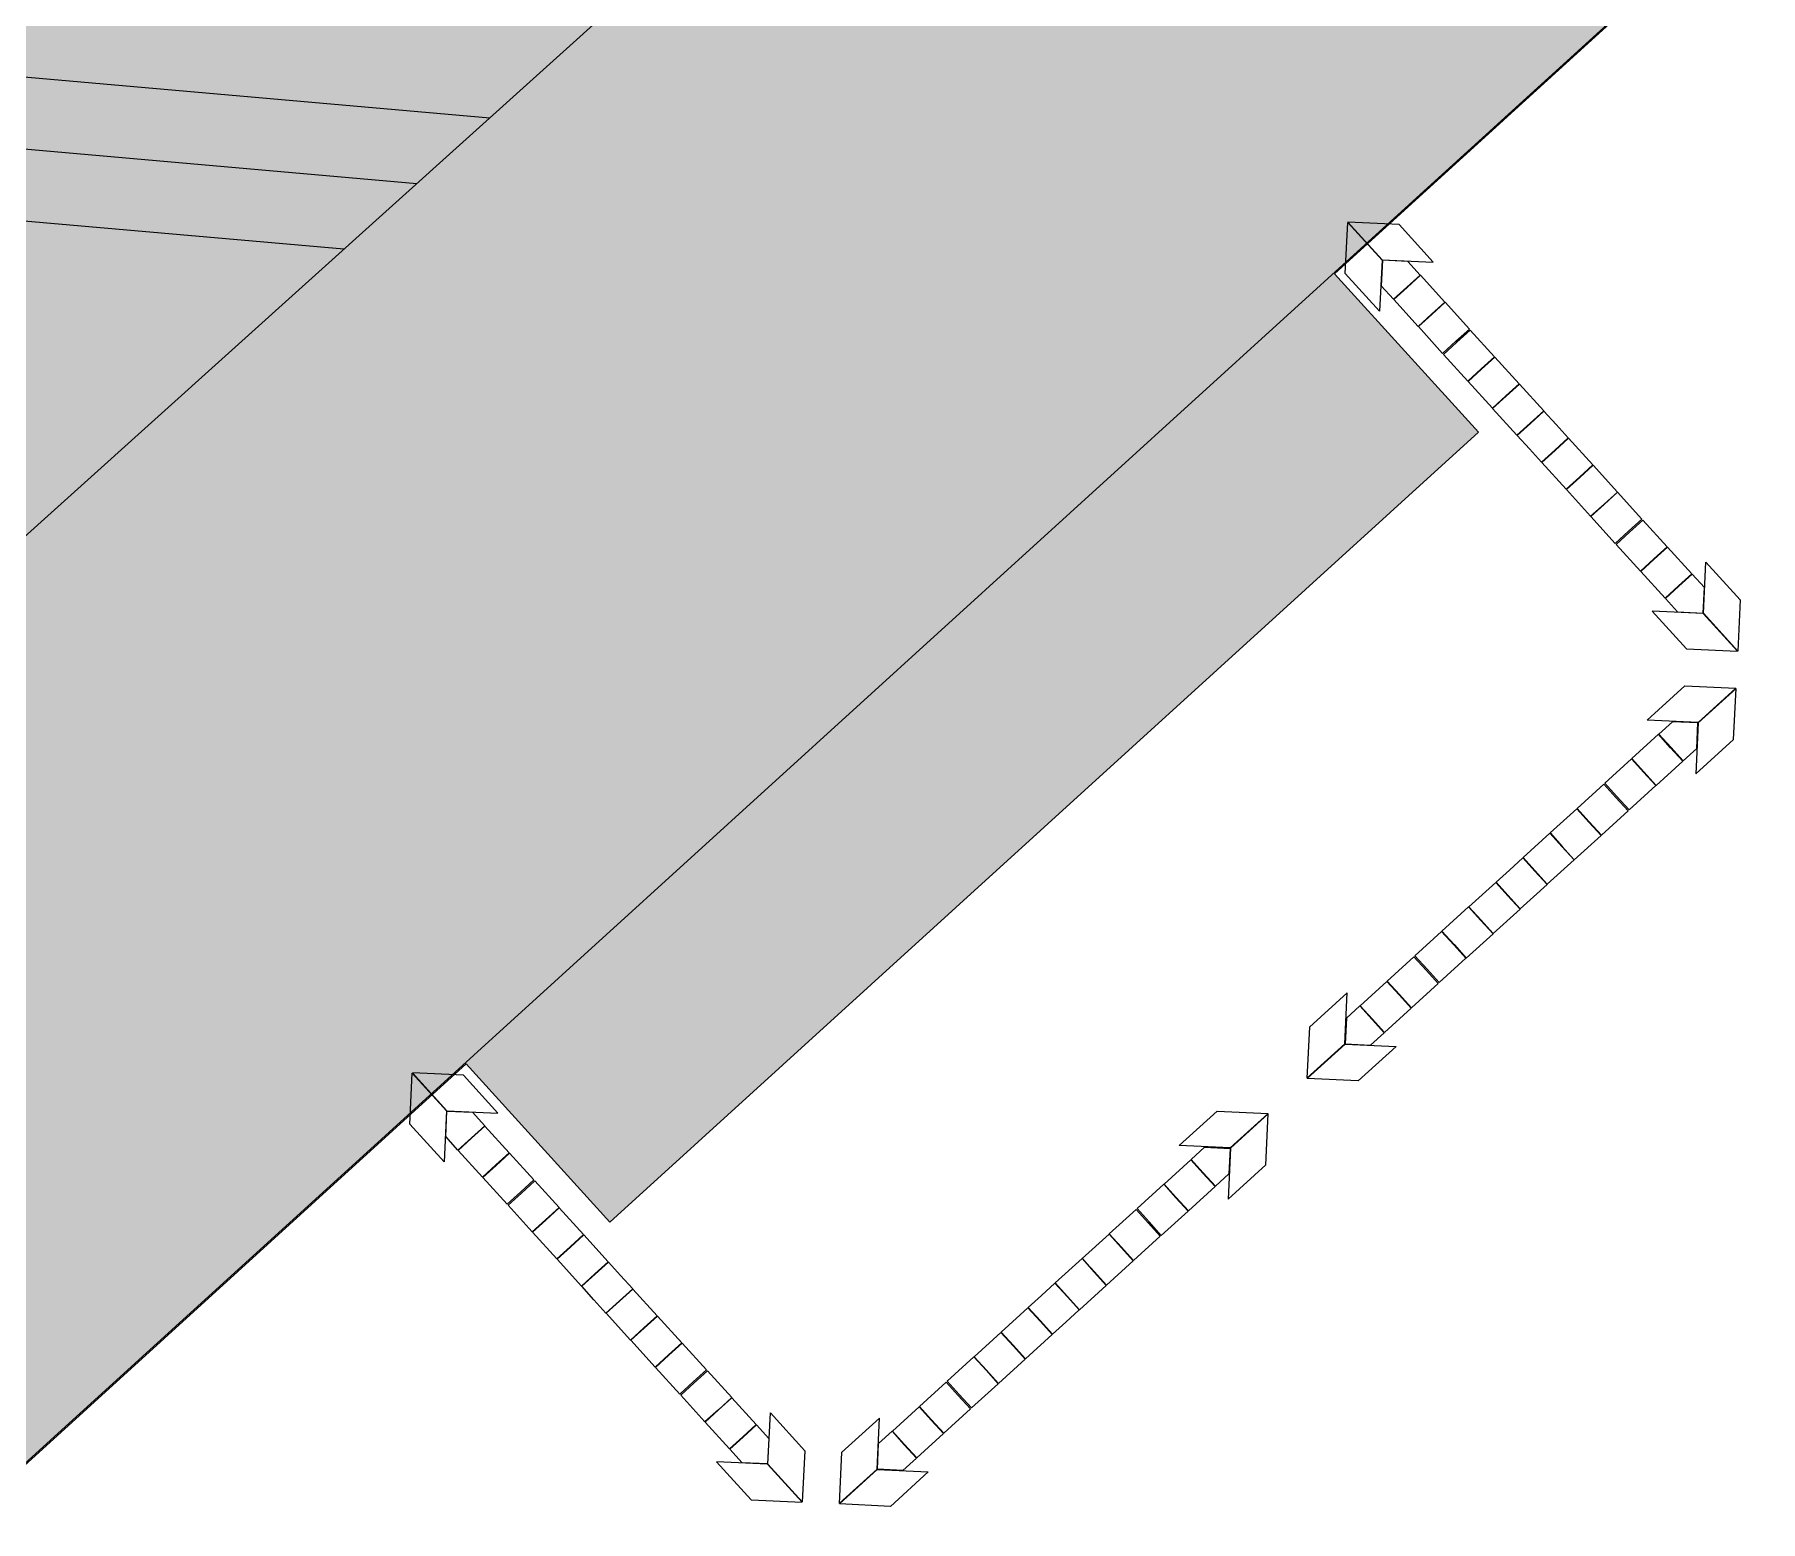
# Model space of a CAD drawing. Header units: inches. Extents: x 733725 to 1472938, y 4017711 to 8040520.
# Drawn here: x 734629.25 to 734648.36, y 4019177.24 to 4019193.7 of the extents above; entities that cross this region are included whole.
import ezdxf

# ---------------------------------------------------------------- set-up
doc = ezdxf.new("R2010")
doc.units = ezdxf.units.IN
doc.header["$MEASUREMENT"] = 0
for name, color, linetype, lineweight in [('H-HARAM2', 123, 'Continuous', 5), ('H-HARAM3', 123, 'Continuous', 5), ('H-MAFSALL', 31, 'Continuous', 13)]:
    doc.layers.add(name, color=color, linetype=linetype, lineweight=lineweight)
pattern_1 = [(354.99999998, (-0.961, 0.33), (0.553438968, 6.325836333), []), (354.99999998, (-0.892, 1.121), (0.553438968, 6.325836333), []), (354.99999998, (-0.823, 1.9117), (0.553438968, 6.325836333), [])]

msp = doc.modelspace()

# ---------------------------------------------------------------- hatches: boundary and pattern name
at = {"layer": 'H-HARAM2'}
h = msp.add_hatch(dxfattribs=at)
h.set_pattern_fill('PLAST', color=256, angle=-5, style=0)
h.set_pattern_definition(pattern_1)
edge = h.paths.add_edge_path()
edge.add_line((734632.731, 4019098.943), (734586.621, 4019149.885))
edge.add_line((734586.621, 4019149.885), (734697.208, 4019249.401))
edge.add_line((734697.208, 4019249.401), (734656.636, 4019294.307))
edge.add_line((734656.636, 4019294.307), (734612.593, 4019254.265))
edge.add_arc((734584.783, 4019246.201), 28.955, -31.0677, 16.1711, ccw=False)
edge.add_line((734609.585, 4019231.259), (734630.186, 4019208.599))
edge.add_line((734630.186, 4019208.599), (734617.904, 4019197.432))
edge.add_line((734617.904, 4019197.432), (734597.303, 4019220.092))
edge.add_arc((734584.783, 4019246.201), 28.955, 248.3791, 295.6179, ccw=False)
edge.add_line((734574.114, 4019219.283), (734521.152, 4019171.133))
edge.add_line((734521.152, 4019171.133), (734519.735, 4019155.04))
edge.add_line((734519.735, 4019155.04), (734510.13, 4019146.749))
edge.add_line((734510.13, 4019146.749), (734509.618, 4019135.985))
edge.add_line((734509.618, 4019135.985), (734511.003, 4019134.453))
edge.add_line((734511.003, 4019134.453), (734515.932, 4019129.031))
edge.add_line((734515.932, 4019129.031), (734518.495, 4019128.91))
edge.add_line((734518.495, 4019128.91), (734518.371, 4019126.305))
edge.add_line((734518.371, 4019126.305), (734518.431, 4019126.238))
edge.add_line((734518.431, 4019126.238), (734518.193, 4019121.231))
edge.add_line((734518.193, 4019121.231), (734532.114, 4019121.216))
edge.add_line((734532.114, 4019121.216), (734533.331, 4019119.845))
edge.add_line((734533.331, 4019119.845), (734566.504, 4019083.356))
edge.add_line((734566.504, 4019083.356), (734585.293, 4019100.438))
edge.add_line((734585.293, 4019100.438), (734607.504, 4019076.008))
edge.add_line((734607.504, 4019076.008), (734632.731, 4019098.943))
h = msp.add_hatch(dxfattribs=at)
h.set_pattern_fill('PLAST', color=256, angle=-5, style=0)
h.set_pattern_definition(pattern_1)
edge = h.paths.add_edge_path()
edge.add_line((734632.731, 4019098.943), (734586.621, 4019149.885))
edge.add_line((734586.621, 4019149.885), (734697.208, 4019249.401))
edge.add_line((734697.208, 4019249.401), (734656.636, 4019294.307))
edge.add_line((734656.636, 4019294.307), (734612.593, 4019254.265))
edge.add_arc((734584.783, 4019246.201), 28.955, -31.0677, 16.1711, ccw=False)
edge.add_line((734609.585, 4019231.259), (734630.186, 4019208.599))
edge.add_line((734630.186, 4019208.599), (734617.904, 4019197.432))
edge.add_line((734617.904, 4019197.432), (734597.303, 4019220.092))
edge.add_arc((734584.783, 4019246.201), 28.955, 248.3791, 295.6179, ccw=False)
edge.add_line((734574.114, 4019219.283), (734521.152, 4019171.133))
edge.add_line((734521.152, 4019171.133), (734519.735, 4019155.04))
edge.add_line((734519.735, 4019155.04), (734510.13, 4019146.749))
edge.add_line((734510.13, 4019146.749), (734509.618, 4019135.985))
edge.add_line((734509.618, 4019135.985), (734511.003, 4019134.453))
edge.add_line((734511.003, 4019134.453), (734515.932, 4019129.031))
edge.add_line((734515.932, 4019129.031), (734518.495, 4019128.91))
edge.add_line((734518.495, 4019128.91), (734518.371, 4019126.305))
edge.add_line((734518.371, 4019126.305), (734518.431, 4019126.238))
edge.add_line((734518.431, 4019126.238), (734518.193, 4019121.231))
edge.add_line((734518.193, 4019121.231), (734532.114, 4019121.216))
edge.add_line((734532.114, 4019121.216), (734533.331, 4019119.845))
edge.add_line((734533.331, 4019119.845), (734566.504, 4019083.356))
edge.add_line((734566.504, 4019083.356), (734585.293, 4019100.438))
edge.add_line((734585.293, 4019100.438), (734607.504, 4019076.008))
edge.add_line((734607.504, 4019076.008), (734632.731, 4019098.943))
at = {"layer": 'H-HARAM3'}
h = msp.add_hatch(color=256, dxfattribs=at)
h.paths.add_polyline_path([(734716.028, 4019124.161), (734715.823, 4019123.286), (734715.369, 4019121.079), (734715.2, 4019120.355), (734715.196, 4019119.642), (734715.084, 4019117.349), (734715.061, 4019116.343), (734714.999, 4019114.096), (734714.995, 4019113.1), (734714.83, 4019108.595), (734719.997, 4019102.911), (734723.331, 4019105.941), (734728.042, 4019100.759), (734723.301, 4019096.45), (734727.335, 4019092.014), (734724.671, 4019089.592), (734722.25, 4019092.256), (734720.548, 4019090.709), (734719.892, 4019091.431), (734718.14, 4019089.838), (734709.228, 4019099.64), (734711.058, 4019101.304), (734697.085, 4019116.673), (734653.138, 4019076.719), (734586.621, 4019149.885), (734621.452, 4019181.551), (734616.768, 4019186.703), (734608.767, 4019187.083), (734609.315, 4019198.591), (734613.851, 4019193.602), (734618.784, 4019198.087), (734618.537, 4019198.359), (734629.139, 4019207.998), (734629.386, 4019207.726), (734634.072, 4019211.987), (734639.991, 4019217.367), (734644.519, 4019212.386), (734691.789, 4019255.361), (734718.666, 4019225.798), (734702.541, 4019211.139), (734716.009, 4019196.325), (734717.761, 4019197.918), (734725.989, 4019188.866), (734724.238, 4019187.274), (734736.868, 4019173.38), (734752.238, 4019187.353), (734754.135, 4019185.266), (734753.363, 4019184.563), (734752.978, 4019167.892), (734726.21, 4019143.557), (734723.24, 4019139.715), (734722.535, 4019138.518), (734721.585, 4019136.45), (734721.228, 4019135.539), (734720.28, 4019133.515), (734719.872, 4019132.601), (734718.928, 4019130.561), (734718.538, 4019129.699), (734717.593, 4019127.641), (734717.164, 4019126.695), (734716.239, 4019124.643)])
h.paths.add_polyline_path([(734602.217, 4019153.389), (734601.82, 4019145.056), (734621.325, 4019123.602), (734623.077, 4019125.194), (734631.82, 4019115.577), (734630.068, 4019113.984), (734649.573, 4019092.53), (734657.906, 4019092.134), (734689.717, 4019121.054), (734688.124, 4019122.806), (734697.742, 4019131.55), (734699.334, 4019129.798), (734731.145, 4019158.718), (734731.542, 4019167.051), (734712.037, 4019188.506), (734710.285, 4019186.913), (734701.542, 4019196.53), (734703.294, 4019198.123), (734683.789, 4019219.577), (734675.456, 4019219.973), (734643.645, 4019191.053), (734645.238, 4019189.301), (734635.621, 4019180.557), (734634.028, 4019182.309)], flags=16)
h = msp.add_hatch(color=256, dxfattribs=at)
h.paths.add_polyline_path([(734716.028, 4019124.161), (734715.823, 4019123.286), (734715.369, 4019121.079), (734715.2, 4019120.355), (734715.196, 4019119.642), (734715.084, 4019117.349), (734715.061, 4019116.343), (734714.999, 4019114.096), (734714.995, 4019113.1), (734714.83, 4019108.595), (734719.997, 4019102.911), (734723.331, 4019105.941), (734728.042, 4019100.759), (734723.301, 4019096.45), (734727.335, 4019092.014), (734724.671, 4019089.592), (734722.25, 4019092.256), (734720.548, 4019090.709), (734719.892, 4019091.431), (734718.14, 4019089.838), (734709.228, 4019099.64), (734711.058, 4019101.304), (734697.085, 4019116.673), (734653.138, 4019076.719), (734586.621, 4019149.885), (734621.452, 4019181.551), (734616.768, 4019186.703), (734608.767, 4019187.083), (734609.315, 4019198.591), (734613.851, 4019193.602), (734618.784, 4019198.087), (734618.537, 4019198.359), (734629.139, 4019207.998), (734629.386, 4019207.726), (734634.072, 4019211.987), (734639.991, 4019217.367), (734644.519, 4019212.386), (734691.789, 4019255.361), (734718.666, 4019225.798), (734702.541, 4019211.139), (734716.009, 4019196.325), (734717.761, 4019197.918), (734725.989, 4019188.866), (734724.238, 4019187.274), (734736.868, 4019173.38), (734752.238, 4019187.353), (734754.135, 4019185.266), (734753.363, 4019184.563), (734752.978, 4019167.892), (734726.21, 4019143.557), (734723.24, 4019139.715), (734722.535, 4019138.518), (734721.585, 4019136.45), (734721.228, 4019135.539), (734720.28, 4019133.515), (734719.872, 4019132.601), (734718.928, 4019130.561), (734718.538, 4019129.699), (734717.593, 4019127.641), (734717.164, 4019126.695), (734716.239, 4019124.643)])
h.paths.add_polyline_path([(734602.217, 4019153.389), (734601.82, 4019145.056), (734621.325, 4019123.602), (734623.077, 4019125.194), (734631.82, 4019115.577), (734630.068, 4019113.984), (734649.573, 4019092.53), (734657.906, 4019092.134), (734689.717, 4019121.054), (734688.124, 4019122.806), (734697.742, 4019131.55), (734699.334, 4019129.798), (734731.145, 4019158.718), (734731.542, 4019167.051), (734712.037, 4019188.506), (734710.285, 4019186.913), (734701.542, 4019196.53), (734703.294, 4019198.123), (734683.789, 4019219.577), (734675.456, 4019219.973), (734643.645, 4019191.053), (734645.238, 4019189.301), (734635.621, 4019180.557), (734634.028, 4019182.309)], flags=16)
at = {"layer": 'H-MAFSALL'}
h = msp.add_hatch(dxfattribs=at)
h.set_pattern_fill('ANGLE', color=256, scale=0.3, angle=45, style=0)
h.set_pattern_definition([(44.999999983, (-0.0012, 0.0002), (-1.4817422595, 1.4817422604), [1.524, -0.5715]), (134.999999983, (-0.0012, 0.0002), (-1.4817422604, -1.4817422595), [1.524, -0.5715])])
edge = h.paths.add_edge_path(flags=16)
edge.add_arc((734483.445, 4019138.19), 8, -50, 310)
edge = h.paths.add_edge_path(flags=16)
edge.add_arc((735041.69, 4018744.78), 5, 130, 310)
edge.add_arc((735041.69, 4018744.78), 5, -50, 130)
edge = h.paths.add_edge_path(flags=16)
edge.add_arc((734929.449, 4018650.032), 10, 307.1029, 310)
edge.add_line((734935.877, 4018642.372), (734935.481, 4018642.057))
edge = h.paths.add_edge_path(flags=16)
edge.add_arc((734448.304, 4018988.959), 5, -50, 310)
edge = h.paths.add_edge_path(flags=16)
edge.add_arc((734929.449, 4018650.032), 10, -50, 310)
edge = h.paths.add_edge_path()
edge.add_line((734470.495, 4018819.804), (734535.003, 4018852.189))
edge.add_line((734535.003, 4018852.189), (734535.003, 4018852.189))
edge.add_line((734535.003, 4018852.189), (734572.914, 4018810.916))
edge.add_arc((734615.714, 4018815.067), 43, 185.5397, 259.5981)
edge.add_line((734607.95, 4018772.774), (734656.259, 4018720.181))
edge.add_line((734656.259, 4018720.181), (734681.017, 4018702.881))
edge.add_line((734681.017, 4018702.881), (734689.467, 4018687.669))
edge.add_line((734689.467, 4018687.669), (734694.857, 4018680.12))
edge.add_line((734694.857, 4018680.12), (734719.321, 4018651.346))
edge.add_line((734719.321, 4018651.346), (734735.321, 4018631.946))
edge.add_line((734735.321, 4018631.946), (734738.811, 4018624.304))
edge.add_line((734738.811, 4018624.304), (734748.26, 4018603.512))
edge.add_line((734748.26, 4018603.512), (734747.516, 4018601.656))
edge.add_arc((734785.506, 4018511.871), 97.491, 107.72929, 112.93457, ccw=False)
edge.add_arc((734656.551, 4018541.881), 117.492, 25.08126, 32.34036, ccw=False)
edge.add_line((734762.964, 4018591.686), (734809.18, 4018581.942))
edge.add_line((734809.18, 4018581.942), (734866.219, 4018571.729))
edge.add_line((734866.219, 4018571.729), (734867.898, 4018578.513))
edge.add_line((734867.898, 4018578.513), (734907.725, 4018615.005))
edge.add_line((734907.725, 4018615.005), (734912.431, 4018609.829))
edge.add_line((734912.431, 4018609.829), (734975.64, 4018667.103))
edge.add_line((734975.64, 4018667.103), (734970.981, 4018672.229))
edge.add_line((734970.981, 4018672.229), (735032.04, 4018727.74))
edge.add_line((735032.04, 4018727.74), (735037.306, 4018722.006))
edge.add_line((735037.306, 4018722.006), (735052.413, 4018735.663))
edge.add_line((735052.413, 4018735.663), (735059.338, 4018741.922))
edge.add_line((735059.338, 4018741.922), (735066.401, 4018748.341))
edge.add_line((735066.401, 4018748.341), (735061.106, 4018754.165))
edge.add_line((735061.106, 4018754.165), (735117.118, 4018805.091))
edge.add_line((735117.118, 4018805.091), (735104.817, 4018818.622))
edge.add_line((735104.817, 4018818.622), (734958.677, 4018685.762))
edge.add_line((734958.677, 4018685.762), (734951.519, 4018693.635))
edge.add_line((734951.519, 4018693.635), (734933.872, 4018677.591))
edge.add_line((734933.872, 4018677.591), (734905.385, 4018651.693))
edge.add_line((734905.385, 4018651.693), (734888.108, 4018635.985))
edge.add_line((734888.108, 4018635.985), (734892.767, 4018630.86))
edge.add_line((734892.767, 4018630.86), (734854.667, 4018596.221))
edge.add_line((734854.667, 4018596.221), (734784.293, 4018608.823))
edge.add_arc((734788.7, 4018633.431), 25, 217.1653, 259.8479, ccw=False)
edge.add_line((734768.777, 4018618.328), (734704.047, 4018703.715))
edge.add_line((734704.047, 4018703.715), (734708.534, 4018710.947))
edge.add_line((734708.534, 4018710.947), (734700.207, 4018716.114))
edge.add_line((734700.207, 4018716.114), (734704.039, 4018722.289))
edge.add_line((734704.039, 4018722.289), (734698.091, 4018725.98))
edge.add_line((734698.091, 4018725.98), (734702.273, 4018732.721))
edge.add_line((734702.273, 4018732.721), (734702.336, 4018732.679))
edge.add_arc((734708.117, 4018741.415), 10.475, 236.5024, 314.0512)
edge.add_line((734715.401, 4018733.886), (734717.159, 4018735.485))
edge.add_line((734717.159, 4018735.485), (734722.231, 4018740.095))
edge.add_line((734722.231, 4018740.095), (734720.065, 4018742.478))
edge.add_line((734720.065, 4018742.478), (734726.132, 4018747.994))
edge.add_line((734726.132, 4018747.994), (734719.41, 4018755.387))
edge.add_line((734719.41, 4018755.387), (734713.218, 4018749.758))
edge.add_line((734713.218, 4018749.758), (734710.291, 4018752.978))
edge.add_line((734710.291, 4018752.978), (734716.483, 4018758.607))
edge.add_line((734716.483, 4018758.607), (734709.759, 4018766.003))
edge.add_line((734709.759, 4018766.003), (734703.567, 4018760.373))
edge.add_line((734703.567, 4018760.373), (734700.64, 4018763.593))
edge.add_line((734700.64, 4018763.593), (734706.832, 4018769.222))
edge.add_line((734706.832, 4018769.222), (734700.111, 4018776.616))
edge.add_line((734700.111, 4018776.616), (734694.4, 4018771.424))
edge.add_line((734694.4, 4018771.424), (734692.234, 4018773.807))
edge.add_line((734692.234, 4018773.807), (734686.631, 4018768.713))
edge.add_line((734686.631, 4018768.713), (734683.931, 4018766.258))
edge.add_arc((734691.488, 4018755.604), 13.062, 125.3471, 234.1486)
edge.add_line((734683.838, 4018745.017), (734679.674, 4018738.306))
edge.add_line((734679.674, 4018738.306), (734673.726, 4018741.996))
edge.add_line((734673.726, 4018741.996), (734673.41, 4018741.491))
edge.add_line((734673.41, 4018741.491), (734673.274, 4018741.576))
edge.add_line((734673.274, 4018741.576), (734669.424, 4018735.372))
edge.add_line((734669.424, 4018735.372), (734662.891, 4018739.425))
edge.add_line((734662.891, 4018739.425), (734661.12, 4018740.524))
edge.add_line((734661.12, 4018740.524), (734662.269, 4018742.424))
edge.add_line((734662.269, 4018742.424), (734639.091, 4018767.919))
edge.add_line((734639.091, 4018767.919), (734644.863, 4018773.166))
edge.add_line((734644.863, 4018773.166), (734641.27, 4018777.117))
edge.add_line((734641.27, 4018777.117), (734635.499, 4018771.87))
edge.add_line((734635.499, 4018771.87), (734624.539, 4018783.924))
edge.add_line((734624.539, 4018783.924), (734623.801, 4018783.25))
edge.add_line((734623.801, 4018783.25), (734611.491, 4018796.79))
edge.add_line((734611.491, 4018796.79), (734615.969, 4018800.904))
edge.add_line((734615.969, 4018800.904), (734613.206, 4018803.943))
edge.add_line((734613.206, 4018803.943), (734611.359, 4018802.264))
edge.add_line((734611.359, 4018802.264), (734611.02, 4018802.637))
edge.add_line((734611.02, 4018802.637), (734608.08, 4018802.777))
edge.add_line((734608.08, 4018802.777), (734607.708, 4018802.438))
edge.add_line((734607.708, 4018802.438), (734600.959, 4018809.861))
edge.add_line((734600.959, 4018809.861), (734601.332, 4018810.2))
edge.add_line((734601.332, 4018810.2), (734601.471, 4018813.14))
edge.add_line((734601.471, 4018813.14), (734601.133, 4018813.512))
edge.add_line((734601.133, 4018813.512), (734602.98, 4018815.191))
edge.add_line((734602.98, 4018815.191), (734600.195, 4018818.254))
edge.add_line((734600.195, 4018818.254), (734595.696, 4018814.164))
edge.add_line((734595.696, 4018814.164), (734583.386, 4018827.704))
edge.add_line((734583.386, 4018827.704), (734584.128, 4018828.375))
edge.add_line((734584.128, 4018828.375), (734573.169, 4018840.43))
edge.add_line((734573.169, 4018840.43), (734578.94, 4018845.677))
edge.add_line((734578.94, 4018845.677), (734575.348, 4018849.628))
edge.add_line((734575.348, 4018849.628), (734569.576, 4018844.381))
edge.add_line((734569.576, 4018844.381), (734546.398, 4018869.875))
edge.add_line((734546.398, 4018869.875), (734544.397, 4018868.912))
edge.add_line((734544.397, 4018868.912), (734540.057, 4018877.668))
edge.add_line((734540.057, 4018877.668), (734546.599, 4018880.911))
edge.add_line((734546.599, 4018880.911), (734546.526, 4018881.057))
edge.add_line((734546.526, 4018881.057), (734547.06, 4018881.322))
edge.add_line((734547.06, 4018881.322), (734543.952, 4018887.593))
edge.add_line((734543.952, 4018887.593), (734551.028, 4018891.101))
edge.add_arc((734562.294, 4018897.711), 13.062, 210.4016, 319.2031)
edge.add_line((734572.182, 4018889.177), (734580.485, 4018896.725))
edge.add_line((734580.485, 4018896.725), (734578.319, 4018899.107))
edge.add_line((734578.319, 4018899.107), (734584.029, 4018904.299))
edge.add_line((734584.029, 4018904.299), (734577.183, 4018911.579))
edge.add_line((734577.183, 4018911.579), (734571.116, 4018906.063))
edge.add_line((734571.116, 4018906.063), (734568.189, 4018909.283))
edge.add_line((734568.189, 4018909.283), (734574.256, 4018914.799))
edge.add_line((734574.256, 4018914.799), (734567.532, 4018922.195))
edge.add_line((734567.532, 4018922.195), (734561.465, 4018916.679))
edge.add_line((734561.465, 4018916.679), (734558.538, 4018919.898))
edge.add_line((734558.538, 4018919.898), (734564.605, 4018925.414))
edge.add_line((734564.605, 4018925.414), (734558.008, 4018932.921))
edge.add_line((734558.008, 4018932.921), (734551.941, 4018927.405))
edge.add_line((734551.941, 4018927.405), (734549.774, 4018929.787))
edge.add_line((734549.774, 4018929.787), (734542.945, 4018923.578))
edge.add_arc((734549.637, 4018915.633), 10.388, 130.1084, 208.8482)
edge.add_line((734540.538, 4018910.621), (734533.43, 4018907.097))
edge.add_line((734533.43, 4018907.097), (734530.321, 4018913.369))
edge.add_line((734530.321, 4018913.369), (734523.81, 4018910.141))
edge.add_line((734523.81, 4018910.141), (734519.422, 4018918.991))
edge.add_line((734519.422, 4018918.991), (734518.414, 4018918.49))
edge.add_line((734518.414, 4018918.49), (734483.652, 4018963.612))
edge.add_line((734483.652, 4018963.612), (734466.216, 4018986.25))
edge.add_arc((734446.342, 4018986.524), 19.876, -0.7881, 95.2465)
edge.add_line((734444.525, 4019006.316), (734441.745, 4019010.015))
edge.add_arc((734457.733, 4019022.03), 20, 159.6381, 216.9245, ccw=False)
edge.add_line((734438.983, 4019028.989), (734449.624, 4019057.661))
edge.add_arc((734468.375, 4019050.702), 20, 132.2751, 159.6381, ccw=False)
edge.add_line((734454.921, 4019065.5), (734492.174, 4019099.369))
edge.add_line((734492.174, 4019099.369), (734492.352, 4019103.094))
edge.add_line((734492.352, 4019103.094), (734518.495, 4019128.91))
edge.add_line((734518.495, 4019128.91), (734515.932, 4019129.032))
edge.add_line((734515.932, 4019129.032), (734509.618, 4019135.985))
edge.add_line((734509.618, 4019135.985), (734510.13, 4019146.749))
edge.add_line((734510.13, 4019146.749), (734519.735, 4019155.04))
edge.add_line((734519.735, 4019155.04), (734521.152, 4019171.133))
edge.add_line((734521.152, 4019171.133), (734507.472, 4019199.486))
edge.add_line((734507.472, 4019199.486), (734476.686, 4019171.099))
edge.add_line((734476.686, 4019171.099), (734472.574, 4019167.308))
edge.add_line((734472.574, 4019167.308), (734466.913, 4019162.087))
edge.add_line((734466.913, 4019162.087), (734466.392, 4019149.251))
edge.add_line((734466.392, 4019149.251), (734473.058, 4019142.023))
edge.add_line((734473.058, 4019142.023), (734470.728, 4019136.003))
edge.add_line((734470.728, 4019136.003), (734468.209, 4019122.907))
edge.add_line((734468.209, 4019122.907), (734466.607, 4019104.847))
edge.add_line((734466.607, 4019104.847), (734464.67, 4019103.328))
edge.add_line((734464.67, 4019103.328), (734460.43, 4019099.47))
edge.add_line((734460.43, 4019099.47), (734439.912, 4019080.557))
edge.add_arc((734466.972, 4019051.099), 40, 132.5703, 159.9333)
edge.add_line((734429.4, 4019064.824), (734425.787, 4019054.932))
edge.add_arc((734492.611, 4019019.499), 75.638, 152.06563, 155.27115)
edge.add_line((734423.91, 4019051.14), (734418.436, 4019034.299))
edge.add_line((734418.436, 4019034.299), (734418.393, 4019032.833))
edge.add_arc((734464.107, 4019027.499), 46.024, 173.3446, 190.8662)
edge.add_arc((734458.101, 4019026.815), 40, 191.5252, 222.5703)
edge.add_line((734428.643, 4018999.755), (734431.55, 4018996.591))
edge.add_arc((734450.637, 4018990.594), 20.007, 162.5586, 282.582)
edge.add_line((734454.995, 4018971.068), (734472.935, 4018951.538))
edge.add_line((734472.935, 4018951.538), (734489.366, 4018933.651))
edge.add_line((734489.366, 4018933.651), (734498.083, 4018916.295))
edge.add_line((734498.083, 4018916.295), (734467.009, 4018900.695))
edge.add_line((734467.009, 4018900.695), (734457.734, 4018896.038))
edge.add_line((734457.734, 4018896.038), (734446.846, 4018890.572))
edge.add_line((734446.846, 4018890.572), (734436.474, 4018885.365))
edge.add_line((734436.474, 4018885.365), (734448.8, 4018875.981))
edge.add_line((734448.8, 4018875.981), (734461.775, 4018837.145))
edge.add_line((734461.775, 4018837.145), (734470.495, 4018819.804))

# ---------------------------------------------------------------- linework, layer by layer
at = {"layer": 'H-HARAM2'}
msp.add_lwpolyline([(734612.593, 4019254.265, -0.209087), (734609.585, 4019231.259), (734630.186, 4019208.599), (734617.904, 4019197.432), (734597.303, 4019220.092, -0.209087), (734574.114, 4019219.283), (734521.152, 4019171.133), (734519.735, 4019155.04), (734510.13, 4019146.749), (734509.618, 4019135.985), (734511.003, 4019134.453), (734515.932, 4019129.031), (734518.495, 4019128.91), (734518.371, 4019126.305), (734518.431, 4019126.238), (734518.193, 4019121.231), (734532.114, 4019121.216), (734533.331, 4019119.845), (734566.504, 4019083.356), (734585.293, 4019100.438), (734607.504, 4019076.008), (734632.731, 4019098.943), (734586.621, 4019149.885), (734697.208, 4019249.401)], format="xyb", dxfattribs=at)
msp.add_lwpolyline([(734612.593, 4019254.265, -0.209087), (734609.585, 4019231.259), (734630.186, 4019208.599), (734617.904, 4019197.432), (734597.303, 4019220.092, -0.209087), (734574.114, 4019219.283), (734521.152, 4019171.133), (734519.735, 4019155.04), (734510.13, 4019146.749), (734509.618, 4019135.985), (734511.003, 4019134.453), (734515.932, 4019129.031), (734518.495, 4019128.91), (734518.371, 4019126.305), (734518.431, 4019126.238), (734518.193, 4019121.231), (734532.114, 4019121.216), (734533.331, 4019119.845), (734566.504, 4019083.356), (734585.293, 4019100.438), (734607.504, 4019076.008), (734632.731, 4019098.943), (734586.621, 4019149.885), (734697.208, 4019249.401)], format="xyb", dxfattribs=at)
at = {"layer": 'H-HARAM3'}
for points in [[(734602.193, 4019153.39), (734601.797, 4019145.056), (734622.314, 4019122.488), (734623.326, 4019123.408), (734630.053, 4019116.009), (734629.041, 4019115.089), (734649.558, 4019092.521), (734657.892, 4019092.124), (734731.145, 4019158.721), (734731.541, 4019167.055), (734683.78, 4019219.59), (734675.446, 4019219.987)], [(734602.193, 4019153.39), (734601.797, 4019145.056), (734622.314, 4019122.488), (734623.326, 4019123.408), (734630.053, 4019116.009), (734629.041, 4019115.089), (734649.558, 4019092.521), (734657.892, 4019092.124), (734731.145, 4019158.721), (734731.541, 4019167.055), (734683.78, 4019219.59), (734675.446, 4019219.987)], [(734602.217, 4019153.389), (734601.82, 4019145.056), (734621.325, 4019123.602), (734623.077, 4019125.194), (734631.82, 4019115.577), (734630.068, 4019113.984), (734649.573, 4019092.53), (734657.906, 4019092.134), (734689.717, 4019121.054), (734688.124, 4019122.806), (734697.742, 4019131.55), (734699.334, 4019129.798), (734731.145, 4019158.718), (734731.542, 4019167.051), (734712.037, 4019188.506), (734710.285, 4019186.913), (734701.542, 4019196.53), (734703.294, 4019198.123), (734683.789, 4019219.577), (734675.456, 4019219.973), (734643.645, 4019191.053), (734645.238, 4019189.301), (734635.621, 4019180.557), (734634.028, 4019182.309)], [(734602.217, 4019153.389), (734601.82, 4019145.056), (734621.325, 4019123.602), (734623.077, 4019125.194), (734631.82, 4019115.577), (734630.068, 4019113.984), (734649.573, 4019092.53), (734657.906, 4019092.134), (734689.717, 4019121.054), (734688.124, 4019122.806), (734697.742, 4019131.55), (734699.334, 4019129.798), (734731.145, 4019158.718), (734731.542, 4019167.051), (734712.037, 4019188.506), (734710.285, 4019186.913), (734701.542, 4019196.53), (734703.294, 4019198.123), (734683.789, 4019219.577), (734675.456, 4019219.973), (734643.645, 4019191.053), (734645.238, 4019189.301), (734635.621, 4019180.557), (734634.028, 4019182.309)], [(734644.143, 4019190.641), (734643.763, 4019191.059), (734643.79, 4019191.624), (734644.17, 4019191.206)], [(734644.143, 4019190.641), (734643.763, 4019191.059), (734643.79, 4019191.624), (734644.17, 4019191.206)], [(734644.738, 4019191.182), (734644.358, 4019191.6), (734643.793, 4019191.627), (734644.173, 4019191.209)], [(734644.738, 4019191.182), (734644.358, 4019191.6), (734643.793, 4019191.627), (734644.173, 4019191.209)], [(734644.174, 4019191.204), (734644.161, 4019190.922), (734644.297, 4019190.772), (734644.445, 4019190.907), (734644.593, 4019191.041), (734644.457, 4019191.191)], [(734644.174, 4019191.204), (734644.161, 4019190.922), (734644.297, 4019190.772), (734644.445, 4019190.907), (734644.593, 4019191.041), (734644.457, 4019191.191)], [(734644.448, 4019190.903), (734644.3, 4019190.769), (734644.569, 4019190.473), (734644.717, 4019190.607), (734644.865, 4019190.742), (734644.596, 4019191.038)], [(734644.448, 4019190.903), (734644.3, 4019190.769), (734644.569, 4019190.473), (734644.717, 4019190.607), (734644.865, 4019190.742), (734644.596, 4019191.038)], [(734644.72, 4019190.604), (734644.572, 4019190.47), (734644.841, 4019190.174), (734644.989, 4019190.308), (734645.137, 4019190.443), (734644.868, 4019190.739)], [(734644.72, 4019190.604), (734644.572, 4019190.47), (734644.841, 4019190.174), (734644.989, 4019190.308), (734645.137, 4019190.443), (734644.868, 4019190.739)], [(734644.999, 4019190.297), (734644.851, 4019190.162), (734645.12, 4019189.867), (734645.268, 4019190.001), (734645.416, 4019190.136), (734645.147, 4019190.432)], [(734644.999, 4019190.297), (734644.851, 4019190.162), (734645.12, 4019189.867), (734645.268, 4019190.001), (734645.416, 4019190.136), (734645.147, 4019190.432)], [(734645.271, 4019189.998), (734645.123, 4019189.863), (734645.392, 4019189.567), (734645.54, 4019189.702), (734645.688, 4019189.836), (734645.419, 4019190.132)], [(734645.271, 4019189.998), (734645.123, 4019189.863), (734645.392, 4019189.567), (734645.54, 4019189.702), (734645.688, 4019189.836), (734645.419, 4019190.132)], [(734645.543, 4019189.699), (734645.395, 4019189.564), (734645.664, 4019189.268), (734645.812, 4019189.403), (734645.96, 4019189.537), (734645.691, 4019189.833)], [(734645.543, 4019189.699), (734645.395, 4019189.564), (734645.664, 4019189.268), (734645.812, 4019189.403), (734645.96, 4019189.537), (734645.691, 4019189.833)], [(734645.815, 4019189.399), (734645.667, 4019189.265), (734645.802, 4019189.117), (734645.936, 4019188.969), (734646.084, 4019189.103), (734646.232, 4019189.238), (734646.098, 4019189.386), (734645.963, 4019189.534)], [(734645.815, 4019189.399), (734645.667, 4019189.265), (734645.802, 4019189.117), (734645.936, 4019188.969), (734646.084, 4019189.103), (734646.232, 4019189.238), (734646.098, 4019189.386), (734645.963, 4019189.534)], [(734645.939, 4019188.966), (734646.208, 4019188.67), (734646.356, 4019188.804), (734646.504, 4019188.939), (734646.235, 4019189.235), (734646.087, 4019189.1)], [(734645.939, 4019188.966), (734646.208, 4019188.67), (734646.356, 4019188.804), (734646.504, 4019188.939), (734646.235, 4019189.235), (734646.087, 4019189.1)], [(734646.211, 4019188.666), (734646.48, 4019188.37), (734646.628, 4019188.505), (734646.776, 4019188.639), (734646.507, 4019188.935), (734646.359, 4019188.801)], [(734646.211, 4019188.666), (734646.48, 4019188.37), (734646.628, 4019188.505), (734646.776, 4019188.639), (734646.507, 4019188.935), (734646.359, 4019188.801)], [(734646.483, 4019188.367), (734646.752, 4019188.071), (734646.9, 4019188.206), (734647.048, 4019188.34), (734646.779, 4019188.636), (734646.631, 4019188.502)], [(734646.483, 4019188.367), (734646.752, 4019188.071), (734646.9, 4019188.206), (734647.048, 4019188.34), (734646.779, 4019188.636), (734646.631, 4019188.502)], [(734646.763, 4019188.06), (734647.032, 4019187.764), (734647.18, 4019187.899), (734647.328, 4019188.033), (734647.058, 4019188.329), (734646.911, 4019188.195)], [(734646.763, 4019188.06), (734647.032, 4019187.764), (734647.18, 4019187.899), (734647.328, 4019188.033), (734647.058, 4019188.329), (734646.911, 4019188.195)], [(734647.035, 4019187.761), (734647.304, 4019187.465), (734647.452, 4019187.599), (734647.6, 4019187.734), (734647.331, 4019188.03), (734647.183, 4019187.895)], [(734647.035, 4019187.761), (734647.304, 4019187.465), (734647.452, 4019187.599), (734647.6, 4019187.734), (734647.331, 4019188.03), (734647.183, 4019187.895)], [(734647.455, 4019187.596), (734647.307, 4019187.462), (734647.443, 4019187.312), (734647.725, 4019187.299), (734647.739, 4019187.581), (734647.603, 4019187.731)], [(734647.455, 4019187.596), (734647.307, 4019187.462), (734647.443, 4019187.312), (734647.725, 4019187.299), (734647.739, 4019187.581), (734647.603, 4019187.731)], [(734647.756, 4019187.862), (734648.137, 4019187.444), (734648.11, 4019186.879), (734647.729, 4019187.297)], [(734647.756, 4019187.862), (734648.137, 4019187.444), (734648.11, 4019186.879), (734647.729, 4019187.297)], [(734647.161, 4019187.321), (734647.542, 4019186.903), (734648.107, 4019186.876), (734647.726, 4019187.294)], [(734647.161, 4019187.321), (734647.542, 4019186.903), (734648.107, 4019186.876), (734647.726, 4019187.294)], [(734647.104, 4019186.114), (734647.522, 4019186.494), (734648.087, 4019186.467), (734647.669, 4019186.087)], [(734647.104, 4019186.114), (734647.522, 4019186.494), (734648.087, 4019186.467), (734647.669, 4019186.087)], [(734647.645, 4019185.519), (734648.063, 4019185.899), (734648.09, 4019186.464), (734647.672, 4019186.084)], [(734647.645, 4019185.519), (734648.063, 4019185.899), (734648.09, 4019186.464), (734647.672, 4019186.084)], [(734647.235, 4019185.96), (734647.37, 4019185.812), (734647.504, 4019185.664), (734647.654, 4019185.8), (734647.667, 4019186.083), (734647.385, 4019186.096)], [(734647.235, 4019185.96), (734647.37, 4019185.812), (734647.504, 4019185.664), (734647.654, 4019185.8), (734647.667, 4019186.083), (734647.385, 4019186.096)], [(734646.936, 4019185.688), (734647.07, 4019185.54), (734647.205, 4019185.392), (734647.501, 4019185.661), (734647.366, 4019185.809), (734647.232, 4019185.957)], [(734646.936, 4019185.688), (734647.07, 4019185.54), (734647.205, 4019185.392), (734647.501, 4019185.661), (734647.366, 4019185.809), (734647.232, 4019185.957)], [(734646.637, 4019185.416), (734646.771, 4019185.268), (734646.906, 4019185.12), (734647.202, 4019185.389), (734647.067, 4019185.537), (734646.933, 4019185.685)], [(734646.637, 4019185.416), (734646.771, 4019185.268), (734646.906, 4019185.12), (734647.202, 4019185.389), (734647.067, 4019185.537), (734646.933, 4019185.685)], [(734646.33, 4019185.137), (734646.464, 4019184.989), (734646.599, 4019184.841), (734646.895, 4019185.11), (734646.76, 4019185.258), (734646.626, 4019185.406)], [(734646.33, 4019185.137), (734646.464, 4019184.989), (734646.599, 4019184.841), (734646.895, 4019185.11), (734646.76, 4019185.258), (734646.626, 4019185.406)], [(734646.03, 4019184.865), (734646.165, 4019184.717), (734646.299, 4019184.569), (734646.595, 4019184.838), (734646.461, 4019184.986), (734646.326, 4019185.134)], [(734646.03, 4019184.865), (734646.165, 4019184.717), (734646.299, 4019184.569), (734646.595, 4019184.838), (734646.461, 4019184.986), (734646.326, 4019185.134)], [(734645.731, 4019184.593), (734645.866, 4019184.445), (734646, 4019184.297), (734646.296, 4019184.566), (734646.162, 4019184.714), (734646.027, 4019184.862)], [(734645.731, 4019184.593), (734645.866, 4019184.445), (734646, 4019184.297), (734646.296, 4019184.566), (734646.162, 4019184.714), (734646.027, 4019184.862)], [(734645.58, 4019184.455), (734645.432, 4019184.321), (734645.566, 4019184.173), (734645.701, 4019184.025), (734645.849, 4019184.159), (734645.997, 4019184.294), (734645.862, 4019184.442), (734645.728, 4019184.59)], [(734645.58, 4019184.455), (734645.432, 4019184.321), (734645.566, 4019184.173), (734645.701, 4019184.025), (734645.849, 4019184.159), (734645.997, 4019184.294), (734645.862, 4019184.442), (734645.728, 4019184.59)], [(734645.133, 4019184.049), (734645.267, 4019183.901), (734645.402, 4019183.753), (734645.698, 4019184.022), (734645.563, 4019184.17), (734645.429, 4019184.318)], [(734645.133, 4019184.049), (734645.267, 4019183.901), (734645.402, 4019183.753), (734645.698, 4019184.022), (734645.563, 4019184.17), (734645.429, 4019184.318)], [(734644.833, 4019183.777), (734644.968, 4019183.629), (734645.103, 4019183.481), (734645.399, 4019183.75), (734645.264, 4019183.898), (734645.129, 4019184.046)], [(734644.833, 4019183.777), (734644.968, 4019183.629), (734645.103, 4019183.481), (734645.399, 4019183.75), (734645.264, 4019183.898), (734645.129, 4019184.046)], [(734644.534, 4019183.505), (734644.669, 4019183.357), (734644.803, 4019183.209), (734645.099, 4019183.478), (734644.965, 4019183.626), (734644.83, 4019183.774)], [(734644.534, 4019183.505), (734644.669, 4019183.357), (734644.803, 4019183.209), (734645.099, 4019183.478), (734644.965, 4019183.626), (734644.83, 4019183.774)], [(734644.227, 4019183.225), (734644.362, 4019183.077), (734644.496, 4019182.929), (734644.792, 4019183.199), (734644.658, 4019183.346), (734644.523, 4019183.494)], [(734644.227, 4019183.225), (734644.362, 4019183.077), (734644.496, 4019182.929), (734644.792, 4019183.199), (734644.658, 4019183.346), (734644.523, 4019183.494)], [(734643.784, 4019183.096), (734643.366, 4019182.715), (734643.339, 4019182.15), (734643.757, 4019182.531)], [(734643.784, 4019183.096), (734643.366, 4019182.715), (734643.339, 4019182.15), (734643.757, 4019182.531)], [(734643.928, 4019182.953), (734644.063, 4019182.805), (734644.197, 4019182.657), (734644.493, 4019182.926), (734644.358, 4019183.074), (734644.224, 4019183.222)], [(734643.928, 4019182.953), (734644.063, 4019182.805), (734644.197, 4019182.657), (734644.493, 4019182.926), (734644.358, 4019183.074), (734644.224, 4019183.222)], [(734643.775, 4019182.814), (734643.762, 4019182.532), (734644.044, 4019182.518), (734644.194, 4019182.654), (734644.059, 4019182.802), (734643.925, 4019182.95)], [(734643.775, 4019182.814), (734643.762, 4019182.532), (734644.044, 4019182.518), (734644.194, 4019182.654), (734644.059, 4019182.802), (734643.925, 4019182.95)], [(734644.325, 4019182.501), (734643.907, 4019182.12), (734643.342, 4019182.147), (734643.76, 4019182.528)], [(734644.325, 4019182.501), (734643.907, 4019182.12), (734643.342, 4019182.147), (734643.76, 4019182.528)], [(734633.784, 4019181.223), (734633.404, 4019181.641), (734633.431, 4019182.206), (734633.811, 4019181.788)], [(734633.784, 4019181.223), (734633.404, 4019181.641), (734633.431, 4019182.206), (734633.811, 4019181.788)], [(734634.38, 4019181.764), (734633.999, 4019182.183), (734633.434, 4019182.209), (734633.815, 4019181.791)], [(734634.38, 4019181.764), (734633.999, 4019182.183), (734633.434, 4019182.209), (734633.815, 4019181.791)], [(734633.815, 4019181.787), (734634.098, 4019181.773), (734634.234, 4019181.623), (734634.086, 4019181.489), (734633.938, 4019181.354), (734633.802, 4019181.504)], [(734633.815, 4019181.787), (734634.098, 4019181.773), (734634.234, 4019181.623), (734634.086, 4019181.489), (734633.938, 4019181.354), (734633.802, 4019181.504)], [(734641.924, 4019181.405), (734642.343, 4019181.785), (734642.908, 4019181.759), (734642.489, 4019181.378)], [(734641.924, 4019181.405), (734642.343, 4019181.785), (734642.908, 4019181.759), (734642.489, 4019181.378)], [(734642.465, 4019180.81), (734642.884, 4019181.19), (734642.911, 4019181.755), (734642.492, 4019181.375)], [(734642.465, 4019180.81), (734642.884, 4019181.19), (734642.911, 4019181.755), (734642.492, 4019181.375)], [(734634.089, 4019181.486), (734634.237, 4019181.62), (734634.506, 4019181.324), (734634.358, 4019181.19), (734634.21, 4019181.055), (734633.941, 4019181.351)], [(734634.089, 4019181.486), (734634.237, 4019181.62), (734634.506, 4019181.324), (734634.358, 4019181.19), (734634.21, 4019181.055), (734633.941, 4019181.351)], [(734642.205, 4019181.387), (734642.488, 4019181.374), (734642.474, 4019181.091), (734642.325, 4019180.955), (734642.19, 4019181.103), (734642.056, 4019181.251)], [(734642.205, 4019181.387), (734642.488, 4019181.374), (734642.474, 4019181.091), (734642.325, 4019180.955), (734642.19, 4019181.103), (734642.056, 4019181.251)], [(734634.361, 4019181.186), (734634.509, 4019181.321), (734634.778, 4019181.025), (734634.63, 4019180.89), (734634.482, 4019180.756), (734634.213, 4019181.052)], [(734634.361, 4019181.186), (734634.509, 4019181.321), (734634.778, 4019181.025), (734634.63, 4019180.89), (734634.482, 4019180.756), (734634.213, 4019181.052)], [(734642.052, 4019181.248), (734642.187, 4019181.1), (734642.321, 4019180.952), (734642.026, 4019180.683), (734641.891, 4019180.831), (734641.756, 4019180.979)], [(734642.052, 4019181.248), (734642.187, 4019181.1), (734642.321, 4019180.952), (734642.026, 4019180.683), (734641.891, 4019180.831), (734641.756, 4019180.979)], [(734634.64, 4019180.879), (734634.788, 4019181.014), (734635.057, 4019180.718), (734634.909, 4019180.583), (734634.761, 4019180.449), (734634.492, 4019180.745)], [(734634.64, 4019180.879), (734634.788, 4019181.014), (734635.057, 4019180.718), (734634.909, 4019180.583), (734634.761, 4019180.449), (734634.492, 4019180.745)], [(734641.753, 4019180.976), (734641.888, 4019180.828), (734642.022, 4019180.68), (734641.726, 4019180.411), (734641.592, 4019180.559), (734641.457, 4019180.707)], [(734641.753, 4019180.976), (734641.888, 4019180.828), (734642.022, 4019180.68), (734641.726, 4019180.411), (734641.592, 4019180.559), (734641.457, 4019180.707)], [(734634.912, 4019180.58), (734635.06, 4019180.715), (734635.329, 4019180.419), (734635.181, 4019180.284), (734635.033, 4019180.15), (734634.764, 4019180.446)], [(734634.912, 4019180.58), (734635.06, 4019180.715), (734635.329, 4019180.419), (734635.181, 4019180.284), (734635.033, 4019180.15), (734634.764, 4019180.446)], [(734641.446, 4019180.697), (734641.581, 4019180.549), (734641.715, 4019180.401), (734641.419, 4019180.132), (734641.285, 4019180.28), (734641.15, 4019180.428)], [(734641.446, 4019180.697), (734641.581, 4019180.549), (734641.715, 4019180.401), (734641.419, 4019180.132), (734641.285, 4019180.28), (734641.15, 4019180.428)], [(734641.147, 4019180.425), (734641.281, 4019180.277), (734641.416, 4019180.129), (734641.12, 4019179.86), (734640.985, 4019180.008), (734640.851, 4019180.156)], [(734641.147, 4019180.425), (734641.281, 4019180.277), (734641.416, 4019180.129), (734641.12, 4019179.86), (734640.985, 4019180.008), (734640.851, 4019180.156)], [(734635.184, 4019180.281), (734635.332, 4019180.415), (734635.601, 4019180.119), (734635.453, 4019179.985), (734635.305, 4019179.85), (734635.036, 4019180.146)], [(734635.184, 4019180.281), (734635.332, 4019180.415), (734635.601, 4019180.119), (734635.453, 4019179.985), (734635.305, 4019179.85), (734635.036, 4019180.146)], [(734635.456, 4019179.982), (734635.604, 4019180.116), (734635.739, 4019179.968), (734635.873, 4019179.82), (734635.725, 4019179.686), (734635.577, 4019179.551), (734635.443, 4019179.699), (734635.308, 4019179.847)], [(734635.456, 4019179.982), (734635.604, 4019180.116), (734635.739, 4019179.968), (734635.873, 4019179.82), (734635.725, 4019179.686), (734635.577, 4019179.551), (734635.443, 4019179.699), (734635.308, 4019179.847)], [(734640.848, 4019180.153), (734640.982, 4019180.005), (734641.117, 4019179.857), (734640.821, 4019179.588), (734640.686, 4019179.736), (734640.552, 4019179.884)], [(734640.848, 4019180.153), (734640.982, 4019180.005), (734641.117, 4019179.857), (734640.821, 4019179.588), (734640.686, 4019179.736), (734640.552, 4019179.884)], [(734640.4, 4019179.746), (734640.548, 4019179.881), (734640.683, 4019179.733), (734640.818, 4019179.585), (734640.67, 4019179.45), (734640.522, 4019179.316), (734640.387, 4019179.464), (734640.252, 4019179.612)], [(734640.4, 4019179.746), (734640.548, 4019179.881), (734640.683, 4019179.733), (734640.818, 4019179.585), (734640.67, 4019179.45), (734640.522, 4019179.316), (734640.387, 4019179.464), (734640.252, 4019179.612)], [(734635.876, 4019179.817), (734636.145, 4019179.521), (734635.997, 4019179.386), (734635.849, 4019179.252), (734635.58, 4019179.548), (734635.728, 4019179.682)], [(734635.876, 4019179.817), (734636.145, 4019179.521), (734635.997, 4019179.386), (734635.849, 4019179.252), (734635.58, 4019179.548), (734635.728, 4019179.682)], [(734636.148, 4019179.518), (734636.417, 4019179.222), (734636.269, 4019179.087), (734636.121, 4019178.953), (734635.852, 4019179.249), (734636, 4019179.383)], [(734636.148, 4019179.518), (734636.417, 4019179.222), (734636.269, 4019179.087), (734636.121, 4019178.953), (734635.852, 4019179.249), (734636, 4019179.383)], [(734640.249, 4019179.609), (734640.384, 4019179.461), (734640.518, 4019179.313), (734640.222, 4019179.044), (734640.088, 4019179.192), (734639.953, 4019179.34)], [(734640.249, 4019179.609), (734640.384, 4019179.461), (734640.518, 4019179.313), (734640.222, 4019179.044), (734640.088, 4019179.192), (734639.953, 4019179.34)], [(734639.95, 4019179.337), (734640.085, 4019179.189), (734640.219, 4019179.041), (734639.923, 4019178.772), (734639.789, 4019178.92), (734639.654, 4019179.068)], [(734639.95, 4019179.337), (734640.085, 4019179.189), (734640.219, 4019179.041), (734639.923, 4019178.772), (734639.789, 4019178.92), (734639.654, 4019179.068)], [(734636.42, 4019179.219), (734636.689, 4019178.923), (734636.541, 4019178.788), (734636.394, 4019178.654), (734636.124, 4019178.949), (734636.272, 4019179.084)], [(734636.42, 4019179.219), (734636.689, 4019178.923), (734636.541, 4019178.788), (734636.394, 4019178.654), (734636.124, 4019178.949), (734636.272, 4019179.084)], [(734636.7, 4019178.911), (734636.969, 4019178.616), (734636.821, 4019178.481), (734636.673, 4019178.346), (734636.404, 4019178.642), (734636.552, 4019178.777)], [(734636.7, 4019178.911), (734636.969, 4019178.616), (734636.821, 4019178.481), (734636.673, 4019178.346), (734636.404, 4019178.642), (734636.552, 4019178.777)], [(734639.651, 4019179.065), (734639.785, 4019178.917), (734639.92, 4019178.769), (734639.624, 4019178.5), (734639.489, 4019178.648), (734639.355, 4019178.796)], [(734639.651, 4019179.065), (734639.785, 4019178.917), (734639.92, 4019178.769), (734639.624, 4019178.5), (734639.489, 4019178.648), (734639.355, 4019178.796)], [(734639.344, 4019178.786), (734639.478, 4019178.638), (734639.613, 4019178.49), (734639.317, 4019178.221), (734639.182, 4019178.369), (734639.048, 4019178.517)], [(734639.344, 4019178.786), (734639.478, 4019178.638), (734639.613, 4019178.49), (734639.317, 4019178.221), (734639.182, 4019178.369), (734639.048, 4019178.517)], [(734636.972, 4019178.612), (734637.241, 4019178.316), (734637.093, 4019178.182), (734636.945, 4019178.047), (734636.676, 4019178.343), (734636.824, 4019178.478)], [(734636.972, 4019178.612), (734637.241, 4019178.316), (734637.093, 4019178.182), (734636.945, 4019178.047), (734636.676, 4019178.343), (734636.824, 4019178.478)], [(734639.044, 4019178.514), (734639.179, 4019178.366), (734639.314, 4019178.218), (734639.018, 4019177.949), (734638.883, 4019178.097), (734638.748, 4019178.245)], [(734639.044, 4019178.514), (734639.179, 4019178.366), (734639.314, 4019178.218), (734639.018, 4019177.949), (734638.883, 4019178.097), (734638.748, 4019178.245)], [(734637.397, 4019178.445), (734637.778, 4019178.026), (734637.751, 4019177.461), (734637.37, 4019177.88)], [(734637.397, 4019178.445), (734637.778, 4019178.026), (734637.751, 4019177.461), (734637.37, 4019177.88)], [(734638.605, 4019178.387), (734638.186, 4019178.007), (734638.159, 4019177.442), (734638.578, 4019177.822)], [(734638.605, 4019178.387), (734638.186, 4019178.007), (734638.159, 4019177.442), (734638.578, 4019177.822)], [(734637.096, 4019178.178), (734637.244, 4019178.313), (734637.38, 4019178.163), (734637.366, 4019177.881), (734637.084, 4019177.894), (734636.948, 4019178.044)], [(734637.096, 4019178.178), (734637.244, 4019178.313), (734637.38, 4019178.163), (734637.366, 4019177.881), (734637.084, 4019177.894), (734636.948, 4019178.044)], [(734638.745, 4019178.242), (734638.88, 4019178.094), (734639.014, 4019177.946), (734638.865, 4019177.81), (734638.582, 4019177.823), (734638.596, 4019178.106)], [(734638.745, 4019178.242), (734638.88, 4019178.094), (734639.014, 4019177.946), (734638.865, 4019177.81), (734638.582, 4019177.823), (734638.596, 4019178.106)], [(734636.802, 4019177.903), (734637.183, 4019177.485), (734637.748, 4019177.458), (734637.367, 4019177.877)], [(734636.802, 4019177.903), (734637.183, 4019177.485), (734637.748, 4019177.458), (734637.367, 4019177.877)], [(734639.146, 4019177.792), (734638.727, 4019177.411), (734638.162, 4019177.438), (734638.581, 4019177.819)], [(734639.146, 4019177.792), (734638.727, 4019177.411), (734638.162, 4019177.438), (734638.581, 4019177.819)]]:
    msp.add_lwpolyline(points, close=True, dxfattribs=at)

doc.saveas('drawing.dxf')
